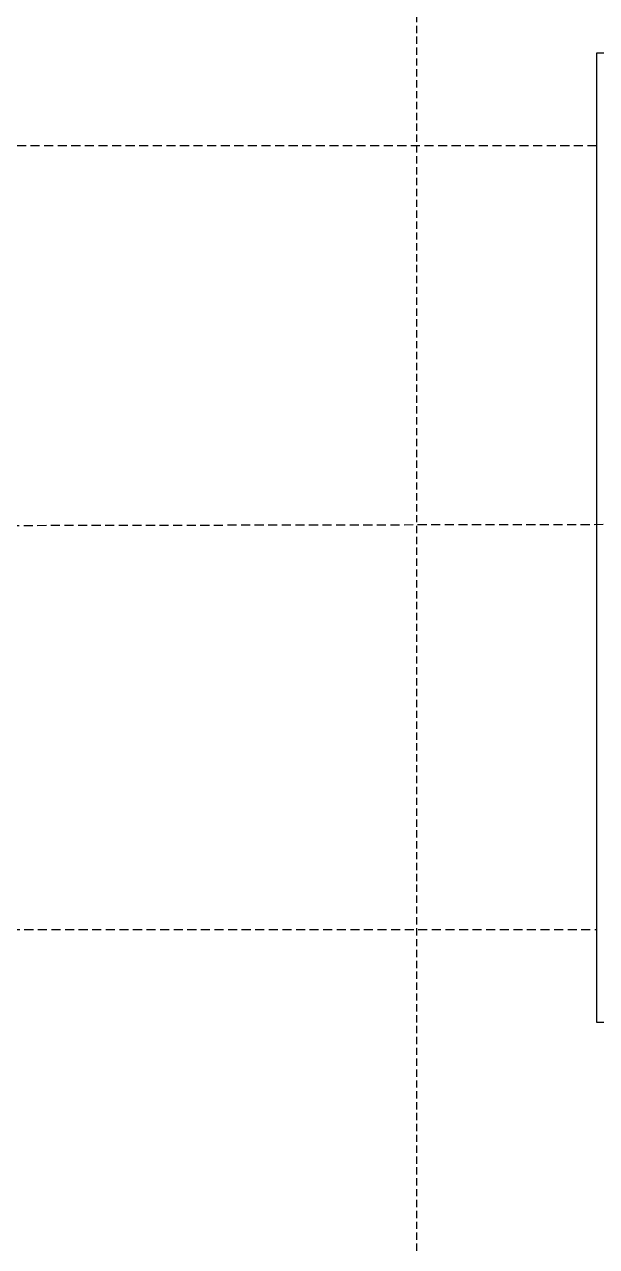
# Model space of a CAD drawing. Extents: x -76427 to 292734, y -42117 to 131250.
# Drawn here: x 9616.7 to 9774.6, y 11726.1 to 12063.4 of the extents above; entities that cross this region are included whole.
import ezdxf

# ---------------------------------------------------------------- set-up
doc = ezdxf.new("R2010")
doc.units = 0
doc.header["$LTSCALE"] = 10
doc.linetypes.add('XFM7P10PV$0$HIDDEN', pattern=[0.375, 0.25, -0.125])
doc.linetypes.add('XFM7Q10PV-200K$0$18P6-XFM7QB2-PV$0$HIDDEN', pattern=[0.3, 0.2, -0.1])
doc.layers.add('XFM7P10PV$0$U-PV', color=252, linetype='Continuous', lineweight=30)
doc.layers.add('XFM7Q10PV-200K$0$PV-EQ(FUTURE)', color=252, linetype='XFM7Q10PV-200K$0$18P6-XFM7QB2-PV$0$HIDDEN')

# ---------------------------------------------------------------- blocks, each defined once
blk = doc.blocks.new('XFM7Q10PV-200K')
at = {"layer": 'XFM7Q10PV-200K$0$PV-EQ(FUTURE)'}
blk.add_lwpolyline([(6475, 10345), (9725, 10345), (9725, 12595), (6475, 12595)], close=True, dxfattribs=at)
blk = doc.blocks.new('XFM7P10PV$0$法蘭 - JIS 10K - 標準-V232-CUB_L40')
at = {"color": 0}
for p, q in [((131068.62, -106924.33), (131048.62, -106924.33)), ((131072.62, -106955.63), (131068.62, -106955.63)), ((131068.62, -107223.03), (131072.62, -107223.03)), ((131048.62, -107254.33), (131068.62, -107254.33))]:
    blk.add_line(p, q, dxfattribs=at)
for p, q in [((131048.62, -106924.33), (131048.62, -107254.33)), ((131068.62, -106924.33), (131068.62, -107254.33)), ((131072.62, -107223.03), (131072.62, -106955.63))]:
    blk.add_line(p, q)
blk = doc.blocks.new('XFM7P10PV')
at = {"layer": 'XFM7P10PV$0$U-PV', "color": 253, "linetype": 'XFM7P10PV$0$HIDDEN'}
for p, q in [((9774.59, 12029.89, 0), (9174.12, 12029.89, 0)), ((10417.7, 11926.5, 0), (7785.74, 11921.74)), ((9174.12, 11813.59, 0), (9774.59, 11813.59, 0))]:
    blk.add_line(p, q, dxfattribs=at)
at = {"layer": 'XFM7P10PV$0$U-PV', "color": 3, "rotation": 180}
blk.add_blockref('XFM7P10PV$0$法蘭 - JIS 10K - 標準-V232-CUB_L40', (140847.21, -95167.6, 0), dxfattribs=at)

msp = doc.modelspace()

# ---------------------------------------------------------------- block references
for name in ['XFM7Q10PV-200K', 'XFM7P10PV']:
    msp.add_blockref(name, (0, 0))

doc.saveas('drawing.dxf')
